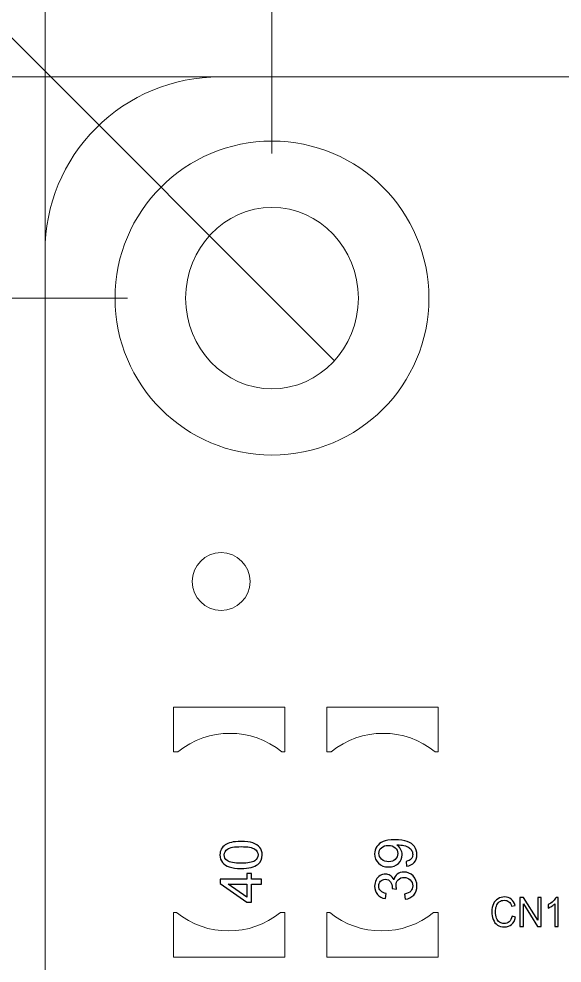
# Model space of a CAD drawing. Header units: millimetres. Extents: x -86 to 67, y -55 to 52.
# Drawn here: x -63.62 to -54.07, y 19.17 to 35.75 of the extents above; entities that cross this region are included whole.
import ezdxf

# ---------------------------------------------------------------- set-up
doc = ezdxf.new("R2010")
doc.units = ezdxf.units.MM
doc.header["$MEASUREMENT"] = 0
for name, color, linetype in [('BG_OUTLINE', 7, 'Continuous'), ('BG_SILKSCREEN_TOP', 7, 'Continuous'), ('PIN_TOP', 7, 'Continuous'), ('RD_SILKSCREEN_TOP', 7, 'Continuous')]:
    doc.layers.add(name, color=color, linetype=linetype)

msp = doc.modelspace()

# ---------------------------------------------------------------- linework, layer by layer
at = {"layer": 'BG_OUTLINE', "lineweight": 20}
msp.add_ellipse((-59.1708, 30.8466), major_axis=(0, 1.593), ratio=0.9527935, dxfattribs=at)
for points in [[(-63.1579, 26.1691), (-63.1579, 26.1691), (-63.1579, 52.3384), (-63.1579, 52.3384)], [(-59.1708, 33.3866), (-59.1708, 33.3866), (-59.1708, 45.9165), (-59.1708, 45.9165)], [(-57.539, 34.7331), (-57.539, 34.7331), (-82.155, 34.7331), (-82.155, 34.7331)], [(-61.7108, 30.8466), (-61.7108, 30.8466), (-74.2308, 30.8466), (-74.2308, 30.8466)]]:
    msp.add_open_spline(points, degree=3, dxfattribs=at)
msp.add_open_spline([(-58.0719, 29.7477), (-58.0719, 29.7477), (-69.7774, 41.4532), (-69.7774, 41.4532), (-69.7774, 41.4532), (-69.7774, 41.4532), (-84.7774, 41.4532), (-84.7774, 41.4532)], degree=3, knots=[0, 0, 0, 0, 0.5, 0.5, 0.5, 0.5, 1, 1, 1, 1], dxfattribs=at)
at = {"layer": 'BG_OUTLINE', "color": 3, "lineweight": 9}
msp.add_open_spline([(-60.0926, 34.7331), (-60.0926, 34.7331), (63.7724, 34.7331), (63.7724, 34.7331), (63.7724, 34.7331), (64.585, 34.7336), (65.3646, 34.4113), (65.9396, 33.837), (65.9396, 33.837), (66.5146, 33.2627), (66.8379, 32.4797), (66.8384, 31.667), (66.8384, 31.667), (66.8384, 31.667), (66.8412, -52.28), (66.8412, -52.28), (66.8412, -52.28), (66.8412, -52.28), (66.8384, -52.1933), (66.8384, -52.1933), (66.8384, -52.1933), (66.8389, -53.006), (66.5166, -53.7856), (65.9424, -54.3606), (65.9424, -54.3606), (65.3681, -54.9356), (64.585, -55.2589), (63.7724, -55.2594), (63.7724, -55.2594), (63.7724, -55.2594), (-60.1869, -55.2594), (-60.1869, -55.2594), (-60.1869, -55.2594), (-60.1869, -55.2594), (-60.0853, -55.2518), (-60.0853, -55.2518), (-60.0853, -55.2518), (-60.8979, -55.2523), (-61.6775, -54.9299), (-62.2525, -54.3557), (-62.2525, -54.3557), (-62.8275, -53.7814), (-63.1508, -52.9984), (-63.1513, -52.1857), (-63.1513, -52.1857), (-63.1513, -52.1857), (-63.1587, 31.667), (-63.1587, 31.667), (-63.1587, 31.667), (-63.1592, 32.4797), (-62.8369, 33.2593), (-62.2626, 33.8343), (-62.2626, 33.8343), (-61.6883, 34.4093), (-60.9053, 34.7326), (-60.0926, 34.7331)], degree=3, knots=[0, 0, 0, 0, 0.0714286, 0.0714286, 0.0714286, 0.0714286, 0.1428571, 0.1428571, 0.1428571, 0.1428571, 0.2142857, 0.2142857, 0.2142857, 0.2142857, 0.2857143, 0.2857143, 0.2857143, 0.2857143, 0.3571429, 0.3571429, 0.3571429, 0.3571429, 0.4285714, 0.4285714, 0.4285714, 0.4285714, 0.5, 0.5, 0.5, 0.5, 0.5714286, 0.5714286, 0.5714286, 0.5714286, 0.6428571, 0.6428571, 0.6428571, 0.6428571, 0.7142857, 0.7142857, 0.7142857, 0.7142857, 0.7857143, 0.7857143, 0.7857143, 0.7857143, 0.8571429, 0.8571429, 0.8571429, 0.8571429, 0.9285714, 0.9285714, 0.9285714, 0.9285714, 1, 1, 1, 1], dxfattribs=at)
at = {"layer": 'BG_SILKSCREEN_TOP', "color": 2, "lineweight": 9}
for points in [[(-58.9448, 22.8756), (-58.9448, 22.8756), (-58.9969, 22.8756), (-58.9969, 22.8756), (-58.9969, 22.8756), (-59.5287, 23.3097), (-60.2917, 23.3102), (-60.8231, 22.8756), (-60.8231, 22.8756), (-60.8231, 22.8756), (-60.9006, 22.8756), (-60.9006, 22.8756), (-60.9006, 22.8756), (-60.9006, 22.8756), (-60.9006, 23.663), (-60.9006, 23.663), (-60.9006, 23.663), (-60.9006, 23.663), (-58.9448, 23.663), (-58.9448, 23.663), (-58.9448, 23.663), (-58.9448, 23.663), (-58.9448, 22.8756), (-58.9448, 22.8756)], [(-56.2524, 22.8756), (-56.2524, 22.8756), (-56.3045, 22.8756), (-56.3045, 22.8756), (-56.3045, 22.8756), (-56.8363, 23.3097), (-57.5993, 23.3102), (-58.1307, 22.8756), (-58.1307, 22.8756), (-58.1307, 22.8756), (-58.2082, 22.8756), (-58.2082, 22.8756), (-58.2082, 22.8756), (-58.2082, 22.8756), (-58.2082, 23.663), (-58.2082, 23.663), (-58.2082, 23.663), (-58.2082, 23.663), (-56.2524, 23.663), (-56.2524, 23.663), (-56.2524, 23.663), (-56.2524, 23.663), (-56.2524, 22.8756), (-56.2524, 22.8756)], [(-60.9006, 20.0562), (-60.9006, 20.0562), (-60.8485, 20.0562), (-60.8485, 20.0562), (-60.8485, 20.0562), (-60.3167, 19.6221), (-59.5537, 19.6216), (-59.0223, 20.0562), (-59.0223, 20.0562), (-59.0223, 20.0562), (-58.9448, 20.0562), (-58.9448, 20.0562), (-58.9448, 20.0562), (-58.9448, 20.0562), (-58.9448, 19.2688), (-58.9448, 19.2688), (-58.9448, 19.2688), (-58.9448, 19.2688), (-60.9006, 19.2688), (-60.9006, 19.2688), (-60.9006, 19.2688), (-60.9006, 19.2688), (-60.9006, 20.0562), (-60.9006, 20.0562)], [(-58.2082, 20.0562), (-58.2082, 20.0562), (-58.1561, 20.0562), (-58.1561, 20.0562), (-58.1561, 20.0562), (-57.6243, 19.6221), (-56.8613, 19.6216), (-56.3299, 20.0562), (-56.3299, 20.0562), (-56.3299, 20.0562), (-56.2524, 20.0562), (-56.2524, 20.0562), (-56.2524, 20.0562), (-56.2524, 20.0562), (-56.2524, 19.2688), (-56.2524, 19.2688), (-56.2524, 19.2688), (-56.2524, 19.2688), (-58.2082, 19.2688), (-58.2082, 19.2688), (-58.2082, 19.2688), (-58.2082, 19.2688), (-58.2082, 20.0562), (-58.2082, 20.0562)]]:
    msp.add_open_spline(points, degree=3, knots=[0, 0, 0, 0, 0.1666667, 0.1666667, 0.1666667, 0.1666667, 0.3333333, 0.3333333, 0.3333333, 0.3333333, 0.5, 0.5, 0.5, 0.5, 0.6666667, 0.6666667, 0.6666667, 0.6666667, 0.8333333, 0.8333333, 0.8333333, 0.8333333, 1, 1, 1, 1], dxfattribs=at)
at = {"layer": 'BG_SILKSCREEN_TOP', "color": 2}
for points, knots in [([(-59.7131, 20.8286), (-59.7992, 20.8286), (-59.8684, 20.8374), (-59.9208, 20.8551), (-59.9208, 20.8551), (-59.9732, 20.8728), (-60.0137, 20.8992), (-60.0422, 20.9341), (-60.0422, 20.9341), (-60.0706, 20.9689), (-60.0848, 21.0128), (-60.0848, 21.0656), (-60.0848, 21.0656), (-60.0848, 21.1047), (-60.0769, 21.139), (-60.0611, 21.1684), (-60.0611, 21.1684), (-60.0455, 21.1979), (-60.0229, 21.2221), (-59.9932, 21.2414), (-59.9932, 21.2414), (-59.9636, 21.2605), (-59.9275, 21.2756), (-59.885, 21.2864), (-59.885, 21.2864), (-59.8425, 21.2974), (-59.7853, 21.3029), (-59.7131, 21.3029), (-59.7131, 21.3029), (-59.6278, 21.3029), (-59.5591, 21.2941), (-59.5066, 21.2766), (-59.5066, 21.2766), (-59.4541, 21.259), (-59.4136, 21.2328), (-59.385, 21.1979), (-59.385, 21.1979), (-59.3564, 21.163), (-59.3421, 21.119), (-59.3421, 21.0656), (-59.3421, 21.0656), (-59.3421, 20.9955), (-59.3672, 20.9405), (-59.4175, 20.9005), (-59.4175, 20.9005), (-59.4779, 20.8526), (-59.5767, 20.8286), (-59.7131, 20.8286)], [0, 0, 0, 0, 0.0833333, 0.0833333, 0.0833333, 0.0833333, 0.1666667, 0.1666667, 0.1666667, 0.1666667, 0.25, 0.25, 0.25, 0.25, 0.3333333, 0.3333333, 0.3333333, 0.3333333, 0.4166667, 0.4166667, 0.4166667, 0.4166667, 0.5, 0.5, 0.5, 0.5, 0.5833333, 0.5833333, 0.5833333, 0.5833333, 0.6666667, 0.6666667, 0.6666667, 0.6666667, 0.75, 0.75, 0.75, 0.75, 0.8333333, 0.8333333, 0.8333333, 0.8333333, 0.9166667, 0.9166667, 0.9166667, 0.9166667, 1, 1, 1, 1]), ([(-56.8048, 20.8673), (-56.8048, 20.8673), (-56.8128, 20.9532), (-56.8128, 20.9532), (-56.8128, 20.9532), (-56.7725, 20.9605), (-56.7432, 20.9744), (-56.7249, 20.9948), (-56.7249, 20.9948), (-56.7068, 21.0153), (-56.6977, 21.0416), (-56.6977, 21.0738), (-56.6977, 21.0738), (-56.6977, 21.1012), (-56.7039, 21.1252), (-56.7166, 21.1459), (-56.7166, 21.1459), (-56.7292, 21.1666), (-56.7459, 21.1835), (-56.7669, 21.1967), (-56.7669, 21.1967), (-56.7879, 21.2101), (-56.8164, 21.2211), (-56.8519, 21.2301), (-56.8519, 21.2301), (-56.8877, 21.2389), (-56.9241, 21.2434), (-56.9611, 21.2434), (-56.9611, 21.2434), (-56.965, 21.2434), (-56.9711, 21.2433), (-56.9789, 21.2429), (-56.9789, 21.2429), (-56.9506, 21.225), (-56.9274, 21.2006), (-56.9098, 21.1698), (-56.9098, 21.1698), (-56.8921, 21.1388), (-56.8832, 21.1053), (-56.8832, 21.0694), (-56.8832, 21.0694), (-56.8832, 21.0091), (-56.9051, 20.9581), (-56.9488, 20.9164), (-56.9488, 20.9164), (-56.9925, 20.8748), (-57.0499, 20.854), (-57.1213, 20.854), (-57.1213, 20.854), (-57.1952, 20.854), (-57.2544, 20.8756), (-57.2995, 20.9192), (-57.2995, 20.9192), (-57.3445, 20.9627), (-57.367, 21.0172), (-57.367, 21.0827), (-57.367, 21.0827), (-57.367, 21.13), (-57.3542, 21.1732), (-57.3288, 21.2124), (-57.3288, 21.2124), (-57.3034, 21.2516), (-57.267, 21.2814), (-57.2199, 21.3017), (-57.2199, 21.3017), (-57.1728, 21.322), (-57.1046, 21.3322), (-57.0152, 21.3322), (-57.0152, 21.3322), (-56.9224, 21.3322), (-56.8484, 21.3222), (-56.7932, 21.302), (-56.7932, 21.302), (-56.7381, 21.2817), (-56.6963, 21.2517), (-56.6675, 21.2119), (-56.6675, 21.2119), (-56.6387, 21.172), (-56.6243, 21.1254), (-56.6243, 21.0717), (-56.6243, 21.0717), (-56.6243, 21.0148), (-56.6401, 20.9684), (-56.6718, 20.9324), (-56.6718, 20.9324), (-56.7032, 20.8963), (-56.7476, 20.8746), (-56.8048, 20.8673)], [0, 0, 0, 0, 0.0454545, 0.0454545, 0.0454545, 0.0454545, 0.0909091, 0.0909091, 0.0909091, 0.0909091, 0.1363636, 0.1363636, 0.1363636, 0.1363636, 0.1818182, 0.1818182, 0.1818182, 0.1818182, 0.2272727, 0.2272727, 0.2272727, 0.2272727, 0.2727273, 0.2727273, 0.2727273, 0.2727273, 0.3181818, 0.3181818, 0.3181818, 0.3181818, 0.3636364, 0.3636364, 0.3636364, 0.3636364, 0.4090909, 0.4090909, 0.4090909, 0.4090909, 0.4545455, 0.4545455, 0.4545455, 0.4545455, 0.5, 0.5, 0.5, 0.5, 0.5454545, 0.5454545, 0.5454545, 0.5454545, 0.5909091, 0.5909091, 0.5909091, 0.5909091, 0.6363636, 0.6363636, 0.6363636, 0.6363636, 0.6818182, 0.6818182, 0.6818182, 0.6818182, 0.7272727, 0.7272727, 0.7272727, 0.7272727, 0.7727273, 0.7727273, 0.7727273, 0.7727273, 0.8181818, 0.8181818, 0.8181818, 0.8181818, 0.8636364, 0.8636364, 0.8636364, 0.8636364, 0.9090909, 0.9090909, 0.9090909, 0.9090909, 0.9545455, 0.9545455, 0.9545455, 0.9545455, 1, 1, 1, 1]), ([(-57.1259, 21.2329), (-57.177, 21.2329), (-57.2179, 21.2194), (-57.2478, 21.1921), (-57.2478, 21.1921), (-57.278, 21.1647), (-57.293, 21.132), (-57.293, 21.0936), (-57.293, 21.0936), (-57.293, 21.0539), (-57.2768, 21.0194), (-57.2444, 20.9899), (-57.2444, 20.9899), (-57.2119, 20.9605), (-57.1699, 20.9457), (-57.1185, 20.9457), (-57.1185, 20.9457), (-57.0721, 20.9457), (-57.0345, 20.9598), (-57.0055, 20.9877), (-57.0055, 20.9877), (-56.9766, 21.0157), (-56.9622, 21.0501), (-56.9622, 21.091), (-56.9622, 21.091), (-56.9622, 21.1325), (-56.9766, 21.1664), (-57.0055, 21.193), (-57.0055, 21.193), (-57.0345, 21.2197), (-57.0746, 21.2329), (-57.1259, 21.2329)], [0, 0, 0, 0, 0.125, 0.125, 0.125, 0.125, 0.25, 0.25, 0.25, 0.25, 0.375, 0.375, 0.375, 0.375, 0.5, 0.5, 0.5, 0.5, 0.625, 0.625, 0.625, 0.625, 0.75, 0.75, 0.75, 0.75, 0.875, 0.875, 0.875, 0.875, 1, 1, 1, 1]), ([(-59.7131, 20.9203), (-59.5938, 20.9203), (-59.5144, 20.9344), (-59.4747, 20.9623), (-59.4747, 20.9623), (-59.4353, 20.9903), (-59.4155, 21.0247), (-59.4155, 21.0656), (-59.4155, 21.0656), (-59.4155, 21.1068), (-59.4354, 21.1412), (-59.4751, 21.1691), (-59.4751, 21.1691), (-59.5147, 21.197), (-59.5941, 21.2111), (-59.7131, 21.2111), (-59.7131, 21.2111), (-59.8329, 21.2111), (-59.9125, 21.197), (-59.9517, 21.1691), (-59.9517, 21.1691), (-59.9912, 21.1412), (-60.0108, 21.1064), (-60.0108, 21.0648), (-60.0108, 21.0648), (-60.0108, 21.0236), (-59.9934, 20.991), (-59.9587, 20.9664), (-59.9587, 20.9664), (-59.9145, 20.9358), (-59.8325, 20.9203), (-59.7131, 20.9203)], [0, 0, 0, 0, 0.125, 0.125, 0.125, 0.125, 0.25, 0.25, 0.25, 0.25, 0.375, 0.375, 0.375, 0.375, 0.5, 0.5, 0.5, 0.5, 0.625, 0.625, 0.625, 0.625, 0.75, 0.75, 0.75, 0.75, 0.875, 0.875, 0.875, 0.875, 1, 1, 1, 1]), ([(-59.3545, 20.5496), (-59.3545, 20.5496), (-59.5286, 20.5496), (-59.5286, 20.5496), (-59.5286, 20.5496), (-59.5286, 20.5496), (-59.5286, 20.2342), (-59.5286, 20.2342), (-59.5286, 20.2342), (-59.5286, 20.2342), (-59.6105, 20.2342), (-59.6105, 20.2342), (-59.6105, 20.2342), (-59.6105, 20.2342), (-60.0818, 20.5661), (-60.0818, 20.5661), (-60.0818, 20.5661), (-60.0818, 20.5661), (-60.0818, 20.639), (-60.0818, 20.639), (-60.0818, 20.639), (-60.0818, 20.639), (-59.6105, 20.639), (-59.6105, 20.639), (-59.6105, 20.639), (-59.6105, 20.639), (-59.6105, 20.7373), (-59.6105, 20.7373), (-59.6105, 20.7373), (-59.6105, 20.7373), (-59.5286, 20.7373), (-59.5286, 20.7373), (-59.5286, 20.7373), (-59.5286, 20.7373), (-59.5286, 20.639), (-59.5286, 20.639), (-59.5286, 20.639), (-59.5286, 20.639), (-59.3545, 20.639), (-59.3545, 20.639), (-59.3545, 20.639), (-59.3545, 20.639), (-59.3545, 20.5496), (-59.3545, 20.5496)], [0, 0, 0, 0, 0.0909091, 0.0909091, 0.0909091, 0.0909091, 0.1818182, 0.1818182, 0.1818182, 0.1818182, 0.2727273, 0.2727273, 0.2727273, 0.2727273, 0.3636364, 0.3636364, 0.3636364, 0.3636364, 0.4545455, 0.4545455, 0.4545455, 0.4545455, 0.5454545, 0.5454545, 0.5454545, 0.5454545, 0.6363636, 0.6363636, 0.6363636, 0.6363636, 0.7272727, 0.7272727, 0.7272727, 0.7272727, 0.8181818, 0.8181818, 0.8181818, 0.8181818, 0.9090909, 0.9090909, 0.9090909, 0.9090909, 1, 1, 1, 1]), ([(-56.8287, 20.2894), (-56.8287, 20.2894), (-56.8406, 20.3786), (-56.8406, 20.3786), (-56.8406, 20.3786), (-56.7899, 20.3889), (-56.7535, 20.4064), (-56.7312, 20.4309), (-56.7312, 20.4309), (-56.7088, 20.4557), (-56.6977, 20.4856), (-56.6977, 20.521), (-56.6977, 20.521), (-56.6977, 20.563), (-56.7122, 20.5986), (-56.7413, 20.6275), (-56.7413, 20.6275), (-56.7705, 20.6563), (-56.8065, 20.6709), (-56.8496, 20.6709), (-56.8496, 20.6709), (-56.8905, 20.6709), (-56.9244, 20.6575), (-56.951, 20.6307), (-56.951, 20.6307), (-56.9776, 20.6038), (-56.9909, 20.5698), (-56.9909, 20.5285), (-56.9909, 20.5285), (-56.9909, 20.5115), (-56.9876, 20.4905), (-56.981, 20.4655), (-56.981, 20.4655), (-56.981, 20.4655), (-57.0594, 20.4755), (-57.0594, 20.4755), (-57.0594, 20.4755), (-57.0587, 20.4814), (-57.0583, 20.4861), (-57.0583, 20.4899), (-57.0583, 20.4899), (-57.0583, 20.5278), (-57.0683, 20.562), (-57.0881, 20.5925), (-57.0881, 20.5925), (-57.108, 20.623), (-57.1386, 20.6382), (-57.1799, 20.6382), (-57.1799, 20.6382), (-57.2126, 20.6382), (-57.2399, 20.627), (-57.2612, 20.6048), (-57.2612, 20.6048), (-57.2827, 20.5827), (-57.2935, 20.554), (-57.2935, 20.519), (-57.2935, 20.519), (-57.2935, 20.4843), (-57.2825, 20.4553), (-57.2609, 20.4323), (-57.2609, 20.4323), (-57.239, 20.4091), (-57.2062, 20.3942), (-57.1625, 20.3876), (-57.1625, 20.3876), (-57.1625, 20.3876), (-57.1784, 20.2983), (-57.1784, 20.2983), (-57.1784, 20.2983), (-57.2383, 20.3092), (-57.2847, 20.3341), (-57.3176, 20.3727), (-57.3176, 20.3727), (-57.3504, 20.4115), (-57.367, 20.4596), (-57.367, 20.5171), (-57.367, 20.5171), (-57.367, 20.5567), (-57.3584, 20.5933), (-57.3415, 20.6267), (-57.3415, 20.6267), (-57.3244, 20.66), (-57.3012, 20.6856), (-57.2717, 20.7034), (-57.2717, 20.7034), (-57.2422, 20.721), (-57.2111, 20.73), (-57.1779, 20.73), (-57.1779, 20.73), (-57.1466, 20.73), (-57.1179, 20.7215), (-57.092, 20.7046), (-57.092, 20.7046), (-57.0663, 20.6876), (-57.0458, 20.6628), (-57.0306, 20.6297), (-57.0306, 20.6297), (-57.0207, 20.6727), (-57.0001, 20.7061), (-56.9688, 20.73), (-56.9688, 20.73), (-56.9376, 20.7537), (-56.8985, 20.7655), (-56.8516, 20.7655), (-56.8516, 20.7655), (-56.7881, 20.7655), (-56.7342, 20.7425), (-56.69, 20.6961), (-56.69, 20.6961), (-56.6458, 20.6499), (-56.6238, 20.5913), (-56.6238, 20.5205), (-56.6238, 20.5205), (-56.6238, 20.4567), (-56.6428, 20.4037), (-56.6809, 20.3615), (-56.6809, 20.3615), (-56.7188, 20.3193), (-56.7681, 20.2953), (-56.8287, 20.2894)], [0, 0, 0, 0, 0.0333333, 0.0333333, 0.0333333, 0.0333333, 0.0666667, 0.0666667, 0.0666667, 0.0666667, 0.1, 0.1, 0.1, 0.1, 0.1333333, 0.1333333, 0.1333333, 0.1333333, 0.1666667, 0.1666667, 0.1666667, 0.1666667, 0.2, 0.2, 0.2, 0.2, 0.2333333, 0.2333333, 0.2333333, 0.2333333, 0.2666667, 0.2666667, 0.2666667, 0.2666667, 0.3, 0.3, 0.3, 0.3, 0.3333333, 0.3333333, 0.3333333, 0.3333333, 0.3666667, 0.3666667, 0.3666667, 0.3666667, 0.4, 0.4, 0.4, 0.4, 0.4333333, 0.4333333, 0.4333333, 0.4333333, 0.4666667, 0.4666667, 0.4666667, 0.4666667, 0.5, 0.5, 0.5, 0.5, 0.5333333, 0.5333333, 0.5333333, 0.5333333, 0.5666667, 0.5666667, 0.5666667, 0.5666667, 0.6, 0.6, 0.6, 0.6, 0.6333333, 0.6333333, 0.6333333, 0.6333333, 0.6666667, 0.6666667, 0.6666667, 0.6666667, 0.7, 0.7, 0.7, 0.7, 0.7333333, 0.7333333, 0.7333333, 0.7333333, 0.7666667, 0.7666667, 0.7666667, 0.7666667, 0.8, 0.8, 0.8, 0.8, 0.8333333, 0.8333333, 0.8333333, 0.8333333, 0.8666667, 0.8666667, 0.8666667, 0.8666667, 0.9, 0.9, 0.9, 0.9, 0.9333333, 0.9333333, 0.9333333, 0.9333333, 0.9666667, 0.9666667, 0.9666667, 0.9666667, 1, 1, 1, 1]), ([(-59.6105, 20.5496), (-59.6105, 20.5496), (-59.9384, 20.5496), (-59.9384, 20.5496), (-59.9384, 20.5496), (-59.9384, 20.5496), (-59.6105, 20.3221), (-59.6105, 20.3221), (-59.6105, 20.3221), (-59.6105, 20.3221), (-59.6105, 20.5496), (-59.6105, 20.5496)], [0, 0, 0, 0, 0.3333333, 0.3333333, 0.3333333, 0.3333333, 0.6666667, 0.6666667, 0.6666667, 0.6666667, 1, 1, 1, 1])]:
    msp.add_open_spline(points, degree=3, knots=knots, dxfattribs=at)
at = {"layer": 'PIN_TOP', "lineweight": 9}
for points in [[(-56.4128, 30.8466), (-56.4128, 32.3699), (-57.6476, 33.6047), (-59.1709, 33.6047), (-59.1709, 33.6047), (-60.6941, 33.6047), (-61.9289, 32.3699), (-61.9289, 30.8466), (-61.9289, 30.8466), (-61.9289, 29.3234), (-60.6941, 28.0886), (-59.1709, 28.0886), (-59.1709, 28.0886), (-57.6477, 28.0886), (-56.4128, 29.3234), (-56.4128, 30.8466)], [(-59.557, 25.8682), (-59.557, 26.1488), (-59.7844, 26.3762), (-60.065, 26.3762), (-60.065, 26.3762), (-60.3455, 26.3762), (-60.573, 26.1488), (-60.573, 25.8682), (-60.573, 25.8682), (-60.573, 25.5877), (-60.3455, 25.3602), (-60.065, 25.3602), (-60.065, 25.3602), (-59.7844, 25.3602), (-59.557, 25.5877), (-59.557, 25.8682)]]:
    msp.add_open_spline(points, degree=3, knots=[0, 0, 0, 0, 0.25, 0.25, 0.25, 0.25, 0.5, 0.5, 0.5, 0.5, 0.75, 0.75, 0.75, 0.75, 1, 1, 1, 1], dxfattribs=at)
at = {"layer": 'RD_SILKSCREEN_TOP', "color": 8}
for points, knots in [([(-54.9524, 19.9881), (-54.9524, 19.9881), (-54.8898, 19.971), (-54.8898, 19.971), (-54.8898, 19.971), (-54.9029, 19.9158), (-54.9266, 19.8736), (-54.9605, 19.8444), (-54.9605, 19.8444), (-54.9946, 19.8154), (-55.0363, 19.8009), (-55.0856, 19.8009), (-55.0856, 19.8009), (-55.1365, 19.8009), (-55.1779, 19.8121), (-55.2099, 19.8344), (-55.2099, 19.8344), (-55.2418, 19.8568), (-55.2661, 19.8891), (-55.2828, 19.9315), (-55.2828, 19.9315), (-55.2994, 19.9739), (-55.3077, 20.0194), (-55.3077, 20.068), (-55.3077, 20.068), (-55.3077, 20.121), (-55.2984, 20.1672), (-55.2795, 20.2067), (-55.2795, 20.2067), (-55.2607, 20.2462), (-55.2339, 20.2761), (-55.1992, 20.2967), (-55.1992, 20.2967), (-55.1645, 20.3172), (-55.1263, 20.3274), (-55.0846, 20.3274), (-55.0846, 20.3274), (-55.0372, 20.3274), (-54.9975, 20.3144), (-54.9653, 20.2885), (-54.9653, 20.2885), (-54.9331, 20.2625), (-54.9106, 20.2261), (-54.898, 20.1791), (-54.898, 20.1791), (-54.898, 20.1791), (-54.9594, 20.1634), (-54.9594, 20.1634), (-54.9594, 20.1634), (-54.9705, 20.2005), (-54.9863, 20.2274), (-55.0072, 20.2444), (-55.0072, 20.2444), (-55.028, 20.2613), (-55.0542, 20.2697), (-55.0859, 20.2697), (-55.0859, 20.2697), (-55.1222, 20.2697), (-55.1525, 20.2604), (-55.1769, 20.2417), (-55.1769, 20.2417), (-55.2014, 20.2228), (-55.2185, 20.1977), (-55.2283, 20.166), (-55.2283, 20.166), (-55.2383, 20.1345), (-55.2432, 20.1019), (-55.2432, 20.0684), (-55.2432, 20.0684), (-55.2432, 20.025), (-55.2373, 19.9873), (-55.2257, 19.9549), (-55.2257, 19.9549), (-55.2139, 19.9227), (-55.1957, 19.8985), (-55.171, 19.8825), (-55.171, 19.8825), (-55.1463, 19.8665), (-55.1195, 19.8586), (-55.0906, 19.8586), (-55.0906, 19.8586), (-55.0556, 19.8586), (-55.026, 19.8695), (-55.0017, 19.8912), (-55.0017, 19.8912), (-54.9773, 19.913), (-54.961, 19.9453), (-54.9524, 19.9881)], [0, 0, 0, 0, 0.0454545, 0.0454545, 0.0454545, 0.0454545, 0.0909091, 0.0909091, 0.0909091, 0.0909091, 0.1363636, 0.1363636, 0.1363636, 0.1363636, 0.1818182, 0.1818182, 0.1818182, 0.1818182, 0.2272727, 0.2272727, 0.2272727, 0.2272727, 0.2727273, 0.2727273, 0.2727273, 0.2727273, 0.3181818, 0.3181818, 0.3181818, 0.3181818, 0.3636364, 0.3636364, 0.3636364, 0.3636364, 0.4090909, 0.4090909, 0.4090909, 0.4090909, 0.4545455, 0.4545455, 0.4545455, 0.4545455, 0.5, 0.5, 0.5, 0.5, 0.5454545, 0.5454545, 0.5454545, 0.5454545, 0.5909091, 0.5909091, 0.5909091, 0.5909091, 0.6363636, 0.6363636, 0.6363636, 0.6363636, 0.6818182, 0.6818182, 0.6818182, 0.6818182, 0.7272727, 0.7272727, 0.7272727, 0.7272727, 0.7727273, 0.7727273, 0.7727273, 0.7727273, 0.8181818, 0.8181818, 0.8181818, 0.8181818, 0.8636364, 0.8636364, 0.8636364, 0.8636364, 0.9090909, 0.9090909, 0.9090909, 0.9090909, 0.9545455, 0.9545455, 0.9545455, 0.9545455, 1, 1, 1, 1]), ([(-54.8134, 19.8096), (-54.8134, 19.8096), (-54.8134, 20.3187), (-54.8134, 20.3187), (-54.8134, 20.3187), (-54.8134, 20.3187), (-54.7492, 20.3187), (-54.7492, 20.3187), (-54.7492, 20.3187), (-54.7492, 20.3187), (-54.5009, 19.919), (-54.5009, 19.919), (-54.5009, 19.919), (-54.5009, 19.919), (-54.5009, 20.3187), (-54.5009, 20.3187), (-54.5009, 20.3187), (-54.5009, 20.3187), (-54.4409, 20.3187), (-54.4409, 20.3187), (-54.4409, 20.3187), (-54.4409, 20.3187), (-54.4409, 19.8096), (-54.4409, 19.8096), (-54.4409, 19.8096), (-54.4409, 19.8096), (-54.5051, 19.8096), (-54.5051, 19.8096), (-54.5051, 19.8096), (-54.5051, 19.8096), (-54.7534, 20.2096), (-54.7534, 20.2096), (-54.7534, 20.2096), (-54.7534, 20.2096), (-54.7534, 19.8096), (-54.7534, 19.8096), (-54.7534, 19.8096), (-54.7534, 19.8096), (-54.8134, 19.8096), (-54.8134, 19.8096)], [0, 0, 0, 0, 0.1, 0.1, 0.1, 0.1, 0.2, 0.2, 0.2, 0.2, 0.3, 0.3, 0.3, 0.3, 0.4, 0.4, 0.4, 0.4, 0.5, 0.5, 0.5, 0.5, 0.6, 0.6, 0.6, 0.6, 0.7, 0.7, 0.7, 0.7, 0.8, 0.8, 0.8, 0.8, 0.9, 0.9, 0.9, 0.9, 1, 1, 1, 1]), ([(-54.1408, 19.8096), (-54.1408, 19.8096), (-54.1988, 19.8096), (-54.1988, 19.8096), (-54.1988, 19.8096), (-54.1988, 19.8096), (-54.1988, 20.2079), (-54.1988, 20.2079), (-54.1988, 20.2079), (-54.2128, 20.1935), (-54.2311, 20.1792), (-54.2537, 20.1648), (-54.2537, 20.1648), (-54.2765, 20.1505), (-54.2969, 20.1397), (-54.3149, 20.1326), (-54.3149, 20.1326), (-54.3149, 20.1326), (-54.3149, 20.1929), (-54.3149, 20.1929), (-54.3149, 20.1929), (-54.2824, 20.2094), (-54.254, 20.2293), (-54.2298, 20.2527), (-54.2298, 20.2527), (-54.2055, 20.2761), (-54.1883, 20.2988), (-54.1782, 20.3208), (-54.1782, 20.3208), (-54.1782, 20.3208), (-54.1408, 20.3208), (-54.1408, 20.3208), (-54.1408, 20.3208), (-54.1408, 20.3208), (-54.1408, 19.8096), (-54.1408, 19.8096)], [0, 0, 0, 0, 0.1111111, 0.1111111, 0.1111111, 0.1111111, 0.2222222, 0.2222222, 0.2222222, 0.2222222, 0.3333333, 0.3333333, 0.3333333, 0.3333333, 0.4444444, 0.4444444, 0.4444444, 0.4444444, 0.5555556, 0.5555556, 0.5555556, 0.5555556, 0.6666667, 0.6666667, 0.6666667, 0.6666667, 0.7777778, 0.7777778, 0.7777778, 0.7777778, 0.8888889, 0.8888889, 0.8888889, 0.8888889, 1, 1, 1, 1])]:
    msp.add_open_spline(points, degree=3, knots=knots, dxfattribs=at)

doc.saveas('drawing.dxf')
